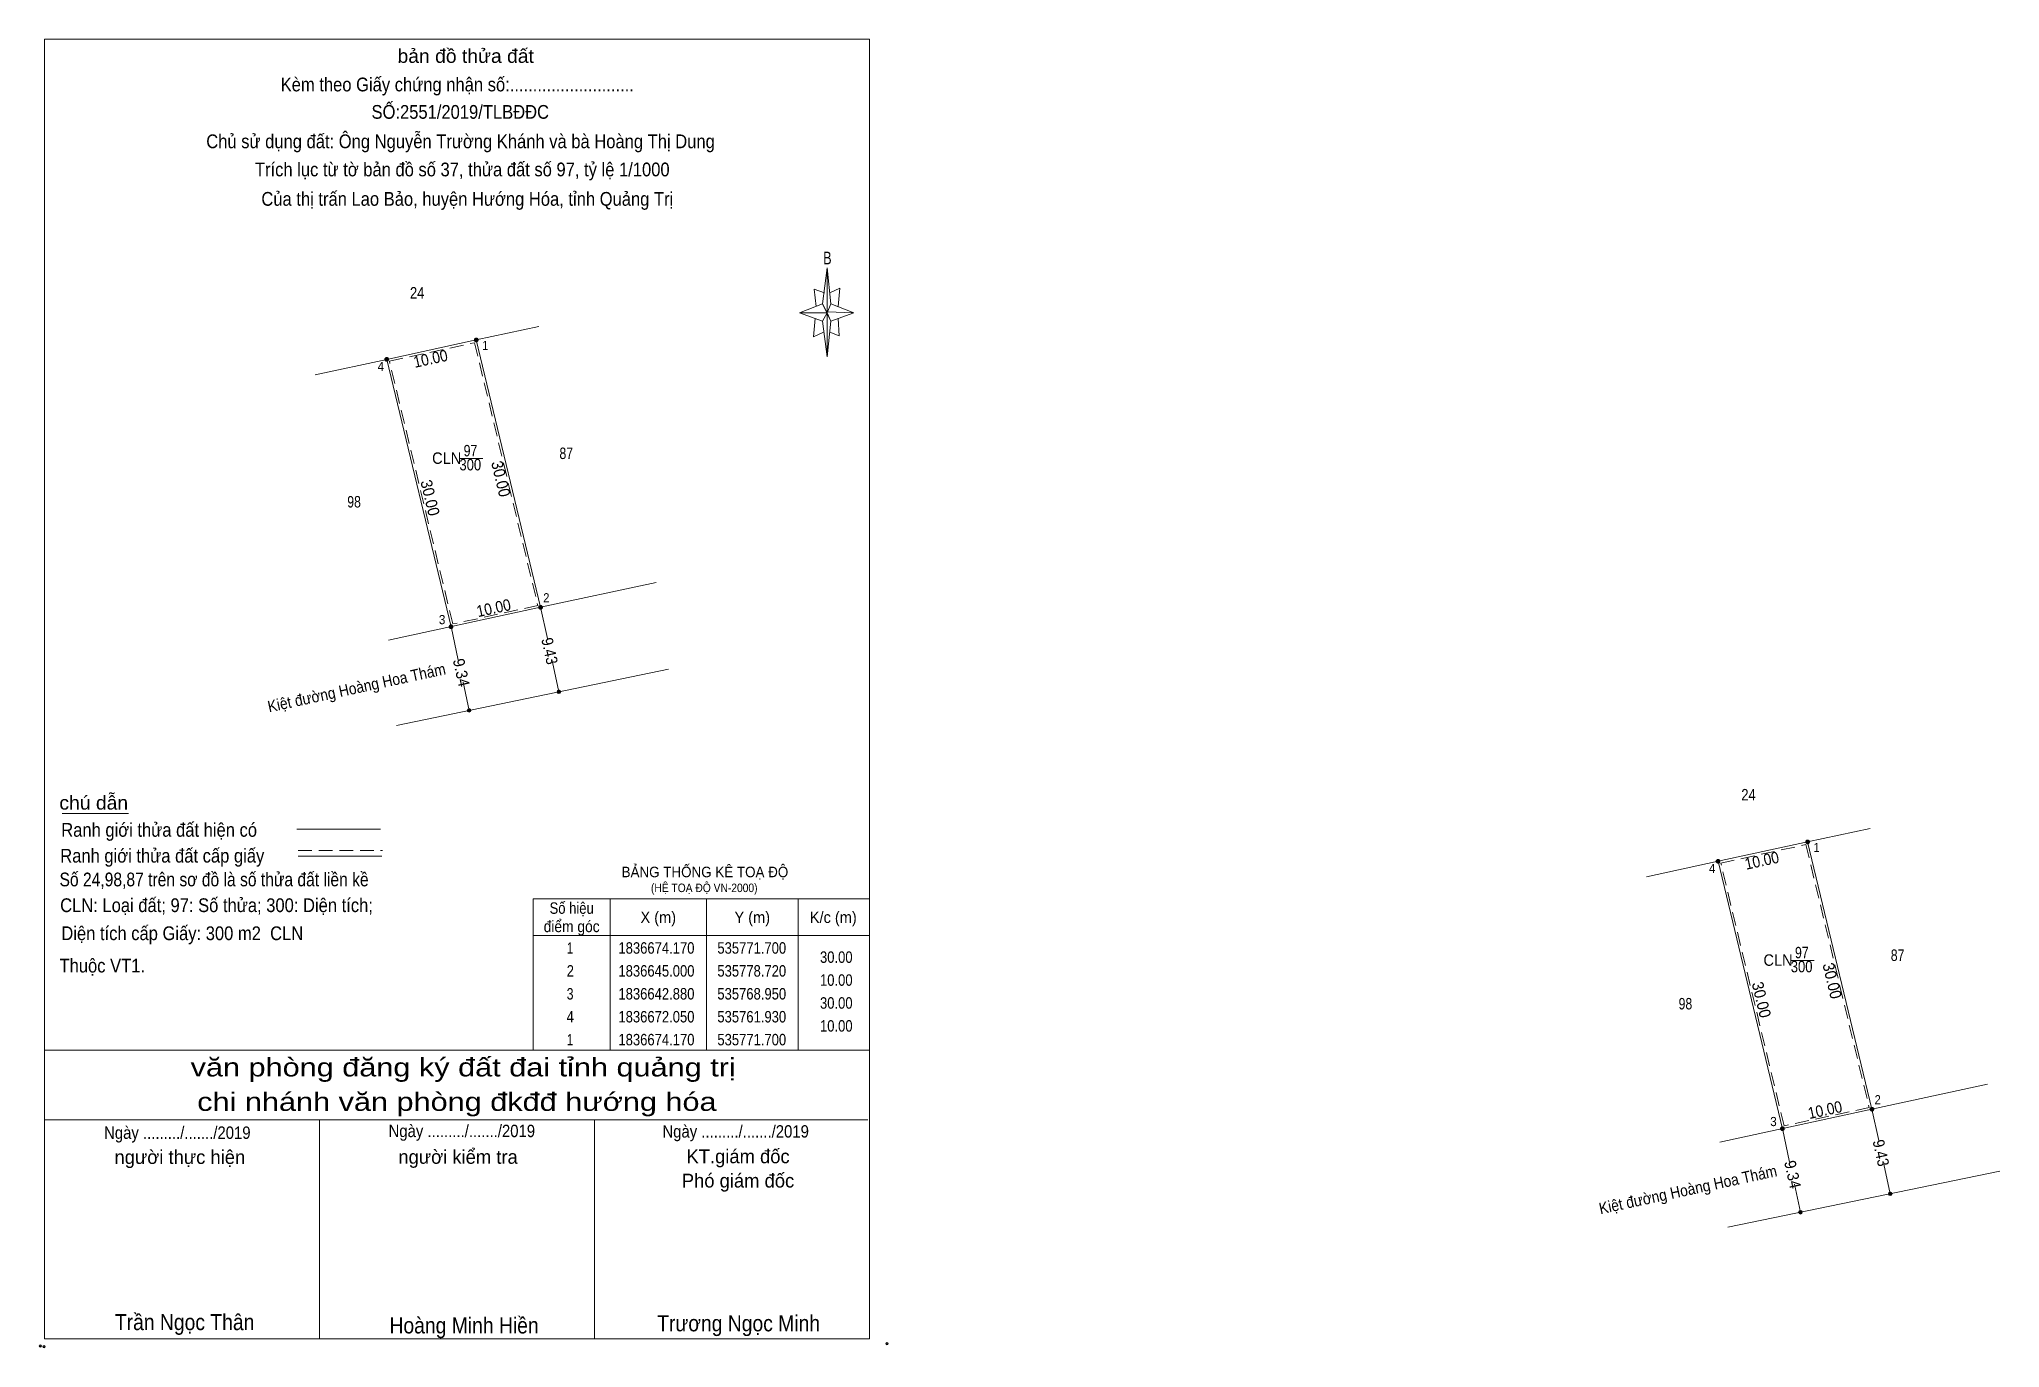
# Model space of a CAD drawing. Header units: metres. Extents: x 535579 to 535793, y 1836619 to 1836762.
import ezdxf
from ezdxf.enums import TextEntityAlignment as Align

# ---------------------------------------------------------------- set-up
doc = ezdxf.new("R2010")
doc.units = ezdxf.units.M
doc.header["$LTSCALE"] = 0.5
doc.header["$PDMODE"] = 32
doc.header["$PDSIZE"] = 0.25
doc.linetypes.add('MEDIUM_DASHED', pattern=[4.5, 3, -1.5])
for name, color, linetype, lineweight in [('1', 7, 'MEDIUM_DASHED', 13), ('10', 7, 'Continuous', 13), ('17', 7, 'Continuous', 13), ('2', 7, 'Continuous', 13), ('5', 7, 'Continuous', 13), ('6', 7, 'Continuous', 13), ('63', 7, 'Continuous', 13)]:
    doc.layers.add(name, color=color, linetype=linetype, lineweight=lineweight)
doc.layers.add('13', color=7, linetype='Continuous')

msp = doc.modelspace()

# ---------------------------------------------------------------- hatches: boundary and pattern name
at = {"layer": '63'}
for points in [[(535626.64, 1836728.93, 1), (535626.24, 1836728.93, 1)], [(535616.87, 1836726.81, 1), (535616.47, 1836726.81, 1)], [(535633.66, 1836699.76, 1), (535633.26, 1836699.76, 1)], [(535623.89, 1836697.64, 1), (535623.49, 1836697.64, 1)], [(535635.66, 1836690.54, 1), (535635.26, 1836690.54, 1)], [(535625.86, 1836688.52, 1), (535625.46, 1836688.52, 1)], [(535771.9, 1836674.17, 1), (535771.5, 1836674.17, 1)], [(535762.13, 1836672.05, 1), (535761.73, 1836672.05, 1)], [(535778.92, 1836645, 1), (535778.52, 1836645, 1)], [(535769.15, 1836642.88, 1), (535768.75, 1836642.88, 1)], [(535780.92, 1836635.78, 1), (535780.52, 1836635.78, 1)], [(535771.12, 1836633.76, 1), (535770.72, 1836633.76, 1)]]:
    msp.add_hatch(color=256, dxfattribs=at).paths.add_polyline_path(points)

# ---------------------------------------------------------------- linework, layer by layer
at = {"layer": '1'}
for points in [[(535626.25, 1836728.63), (535633.16, 1836699.95), (535623.88, 1836697.94), (535616.97, 1836726.62)], [(535771.51, 1836673.87), (535778.42, 1836645.19), (535769.14, 1836643.18), (535762.23, 1836671.86)]]:
    msp.add_lwpolyline(points, close=True, dxfattribs=at)
at = {"layer": '10'}
for p, q in [((535608.85, 1836725.13), (535616.67, 1836726.81)), ((535633.46, 1836699.76), (535646.08, 1836702.48)), ((535617.75, 1836686.88), (535647.41, 1836693.01)), ((535754.11, 1836670.37), (535761.93, 1836672.05)), ((535778.72, 1836645), (535791.34, 1836647.72)), ((535763.01, 1836632.12), (535792.67, 1836638.25))]:
    msp.add_line(p, q, dxfattribs=at)
for points in [[(535623.69, 1836697.64), (535616.67, 1836726.81), (535626.44, 1836728.93)], [(535768.95, 1836642.88), (535761.93, 1836672.05), (535771.7, 1836674.17)]]:
    msp.add_lwpolyline(points, dxfattribs=at)
at = {"layer": '17'}
msp.add_line((535581.27, 1836677.28), (535588.51, 1836677.28), dxfattribs=at)
at = {"layer": '2'}
for p, q in [((535633.28, 1836730.4), (535626.44, 1836728.93)), ((535626.44, 1836728.93), (535633.46, 1836699.76)), ((535778.54, 1836675.64), (535771.7, 1836674.17)), ((535771.7, 1836674.17), (535778.72, 1836645))]:
    msp.add_line(p, q, dxfattribs=at)
for points in [[(535633.28, 1836730.4), (535626.44, 1836728.93), (535633.46, 1836699.76), (535616.86, 1836696.17)], [(535778.54, 1836675.64), (535771.7, 1836674.17), (535778.72, 1836645), (535762.12, 1836641.41)]]:
    msp.add_lwpolyline(points, dxfattribs=at)
at = {"layer": '5'}
for p, q in [((535664.22, 1836732.88), (535664.72, 1836736.78)), ((535665.12, 1836732.88), (535667.62, 1836731.88)), ((535664.22, 1836730.98), (535661.72, 1836731.88)), ((535665.12, 1836730.98), (535664.72, 1836727.08)), ((535665.92, 1836731.28), (535666.02, 1836729.38)), ((535666.02, 1836729.38), (535665.02, 1836729.78)), ((535579.35, 1836651.44), (535669.35, 1836651.44)), ((535579.35, 1836643.84), (535669.15, 1836643.84)), ((535579.35, 1836643.84), (535669.15, 1836643.84)), ((535579.35, 1836643.84), (535669.15, 1836643.84)), ((535609.35, 1836619.94), (535609.35, 1836643.84)), ((535639.35, 1836619.94), (535639.35, 1836643.84))]:
    msp.add_line(p, q, dxfattribs=at)
for points in [[(535579.35, 1836761.74), (535669.35, 1836761.74), (535669.35, 1836619.94), (535579.35, 1836619.94)], [(535664.72, 1836736.78), (535665.12, 1836732.88), (535664.72, 1836731.88)], [(535664.72, 1836731.88), (535661.72, 1836731.88), (535664.22, 1836732.88), (535665.12, 1836730.98), (535667.62, 1836731.88), (535664.72, 1836731.98)], [(535664.72, 1836731.88), (535664.72, 1836727.08), (535664.22, 1836730.98)]]:
    msp.add_lwpolyline(points, close=True, dxfattribs=at)
for points in [[(535664.42, 1836734.08), (535663.32, 1836734.48), (535663.52, 1836732.58)], [(535665.02, 1836734.08), (535666.12, 1836734.58), (535665.92, 1836732.58)], [(535664.72, 1836731.88), (535664.22, 1836732.88), (535661.72, 1836731.88)], [(535663.42, 1836731.28), (535663.22, 1836729.28), (535664.32, 1836729.78)], [(535664.72, 1836731.88), (535665.12, 1836730.98), (535667.62, 1836731.88)], [(535669.35, 1836619.94), (535579.35, 1836619.94), (535579.35, 1836643.84)]]:
    msp.add_lwpolyline(points, dxfattribs=at)
for p in [(535578.88, 1836619.17), (535579.28, 1836619.1)]:
    msp.add_point(p, dxfattribs=at)
at = {"layer": '6'}
for p, q in [((535606.87, 1836675.54), (535616.01, 1836675.54)), ((535607.01, 1836672.61), (535616.15, 1836672.61))]:
    msp.add_line(p, q, dxfattribs=at)
at = {"layer": '6', "linetype": 'MEDIUM_DASHED'}
msp.add_line((535607.01, 1836673.23), (535616.21, 1836673.23), dxfattribs=at)
at = {"layer": '6'}
msp.add_point((535671.25, 1836619.44), dxfattribs=at)
at = {"layer": '63'}
for p, q in [((535624.64, 1836715.98), (535627.14, 1836715.98)), ((535634.2, 1836696.36), (535633.46, 1836699.76)), ((535624.48, 1836693.99), (535623.69, 1836697.65)), ((535635.46, 1836690.54), (535634.76, 1836693.76)), ((535625.66, 1836688.52), (535625, 1836691.58)), ((535641.05, 1836667.94), (535641.05, 1836651.44)), ((535651.55, 1836667.94), (535651.55, 1836651.44)), ((535661.55, 1836667.94), (535661.55, 1836651.44)), ((535632.65, 1836663.94), (535669.35, 1836663.94)), ((535769.9, 1836661.22), (535772.4, 1836661.22)), ((535779.46, 1836641.6), (535778.72, 1836645)), ((535769.74, 1836639.23), (535768.95, 1836642.89)), ((535780.72, 1836635.78), (535780.02, 1836639)), ((535770.92, 1836633.76), (535770.26, 1836636.82))]:
    msp.add_line(p, q, dxfattribs=at)
msp.add_lwpolyline([(535632.65, 1836667.94), (535669.35, 1836667.94), (535669.35, 1836651.44), (535632.65, 1836651.44)], close=True, dxfattribs=at)
at = {"layer": '63', "linetype": 'MEDIUM_DASHED'}
for centre in [(535626.44, 1836728.93), (535616.67, 1836726.81), (535633.46, 1836699.76), (535623.69, 1836697.64), (535771.7, 1836674.17), (535761.93, 1836672.05), (535778.72, 1836645), (535768.95, 1836642.88)]:
    msp.add_circle(centre, 0.2, dxfattribs=at)
at = {"layer": '63'}
for centre in [(535635.46, 1836690.54), (535625.66, 1836688.52), (535780.72, 1836635.78), (535770.92, 1836633.76)]:
    msp.add_circle(centre, 0.2, dxfattribs=at)

# ---------------------------------------------------------------- texts
at = {"layer": '1'}
for s, width, p in [('97', 0.8, (535625.81, 1836716.23)), ('CLN', 0.95, (535623.215, 1836715.41)), ('300', 0.85, (535625.79, 1836714.7)), ('CLN', 0.95, (535768.475, 1836660.65)), ('97', 0.8, (535771.07, 1836661.47)), ('300', 0.85, (535771.05, 1836659.94))]:
    msp.add_text(s, height=1.25, dxfattribs=dict(at, width=width)).set_placement(p, align=Align.CENTER)
for s, height, width, p in [('BẢNG THỐNG KÊ TOẠ ĐỘ ', 1.15, 0.95, (535642.3, 1836670.31)), ('(HỆ TOẠ ĐỘ VN-2000)', 0.93, 0.9, (535645.5, 1836668.69))]:
    msp.add_text(s, height=height, dxfattribs=dict(at, width=width)).set_placement(p)
at = {"layer": '13'}
for s, width, p in [('24', 0.85, (535619.995, 1836733.45)), ('87', 0.8, (535636.26, 1836715.94)), ('98', 0.8, (535613.11, 1836710.65)), ('24', 0.85, (535765.255, 1836678.69)), ('87', 0.8, (535781.52, 1836661.18)), ('98', 0.8, (535758.37, 1836655.89))]:
    msp.add_text(s, height=1.25, dxfattribs=dict(at, width=width)).set_placement(p, align=Align.CENTER)
at = {"layer": '2', "width": 0.9}
for s, rotation, p in [('10.00', 12.243, (535628.4725, 1836699.0828)), ('Kiệt đường Hoàng Hoa Thám', 12.184, (535613.5181, 1836690.3803)), ('10.00', 12.243, (535773.7325, 1836644.3228)), ('Kiệt đường Hoàng Hoa Thám', 12.184, (535758.7781, 1836635.6203))]:
    msp.add_text(s, height=1.25, rotation=rotation, dxfattribs=at).set_placement(p, align=Align.CENTER)
at = {"layer": '5'}
for s, height, width, p in [('bản đồ thửa đất', 1.5, 1.05, (535625.29, 1836759.16)), ('Kèm theo Giấy chứng nhận số:...........................', 1.5, 0.9, (535624.37, 1836756.05)), ('SỐ:2551/2019/TLBĐĐC', 1.5, 0.9, (535624.695, 1836753.06)), ('Chủ sử dụng đất: Ông Nguyễn Trường Khánh và bà Hoàng Thị Dung', 1.5, 0.9, (535624.725, 1836749.85)), ('Trích lục từ tờ bản đồ số 37, thửa đất số 97, tỷ lệ 1/1000 ', 1.5, 0.9, (535625.165, 1836746.78)), ('Của thị trấn Lao Bảo, huyện Hướng Hóa, tỉnh Quảng Trị', 1.5, 0.9, (535625.465, 1836743.57)), ('B', 1.378, 0.75, (535664.75, 1836737.18)), ('văn phòng đăng ký đất đai tỉnh quảng trị', 2, 1.25, (535625.015, 1836648.58)), ('chi nhánh văn phòng đkđđ hướng hóa', 2, 1.25, (535624.325, 1836644.82)), ('Ngày ........./......./2019', 1.35, 0.9, (535593.825, 1836641.77)), ('Ngày ........./......./2019', 1.35, 0.9, (535624.865, 1836641.96)), ('Ngày ........./......./2019', 1.35, 0.9, (535654.745, 1836641.91)), ('Trần Ngọc Thân', 1.75, 0.9, (535594.62, 1836620.9)), ('Hoàng Minh Hiền', 1.75, 0.9, (535625.11, 1836620.54)), ('Trương Ngọc Minh', 1.75, 0.9, (535655.065, 1836620.77))]:
    msp.add_text(s, height=height, dxfattribs=dict(at, width=width)).set_placement(p, align=Align.CENTER)
for s, p in [('người thực hiện', (535594.1, 1836639.03)), ('người kiểm tra', (535624.455, 1836639.05)), ('KT.giám đốc', (535655.005, 1836639.11)), ('Phó giám đốc', (535655, 1836636.46))]:
    msp.add_text(s, height=1.5, dxfattribs=at).set_placement(p, align=Align.CENTER)
at = {"layer": '6'}
for s, width, p in [('chú dẫn', 1.05, (535580.96, 1836677.69)), ('Ranh giới thửa đất hiện có ', 0.9, (535581.16, 1836674.73)), ('Ranh giới thửa đất cấp giấy', 0.9, (535581.05, 1836671.91)), ('Số 24,98,87 trên sơ đồ là số thửa đất liền kề', 0.85, (535580.97, 1836669.32)), ('CLN: Loại đất; 97: Số thửa; 300: Diện tích;', 0.9, (535581.04, 1836666.51)), ('Diện tích cấp Giấy: 300 m2  CLN', 0.9, (535581.17, 1836663.45)), ('Thuộc VT1.', 0.9, (535580.97, 1836659.92))]:
    msp.add_text(s, height=1.5, dxfattribs=dict(at, width=width)).set_placement(p)
at = {"layer": '63'}
for s, rotation, width, p in [('10.00', 12.243, 0.9, (535621.5825, 1836726.2828)), ('30.00', 283.531, 0.95, (535628.5194, 1836713.6312)), ('30.00', 283.531, 0.95, (535620.7994, 1836711.5612)), ('9.43', 282.239, 0.9, (535633.8394, 1836694.8575)), ('9.34', 282.176, 0.95, (535624.2043, 1836692.5068)), ('10.00', 12.243, 0.9, (535766.8425, 1836671.5228)), ('30.00', 283.531, 0.95, (535773.7794, 1836658.8712)), ('30.00', 283.531, 0.95, (535766.0594, 1836656.8012)), ('9.43', 282.239, 0.9, (535779.0994, 1836640.0975)), ('9.34', 282.176, 0.95, (535769.4643, 1836637.7468))]:
    msp.add_text(s, height=1.25, rotation=rotation, dxfattribs=dict(at, width=width)).set_placement(p, align=Align.CENTER)
for s, height, width, p in [(' 1', 1, 0.9, (535627.75, 1836727.82)), (' 4', 1, 0.95, (535616.38, 1836725.53)), (' 2', 1, 0.9, (535634.42, 1836700.3)), (' 3', 1, 0.95, (535623.07, 1836697.92)), (' 1', 1, 0.9, (535773.01, 1836673.06)), (' 4', 1, 0.95, (535761.64, 1836670.77)), ('30.00', 1.25, 0.85, (535667.5, 1836660.97)), ('10.00', 1.25, 0.85, (535667.5, 1836658.47)), ('30.00', 1.25, 0.85, (535667.5, 1836655.97)), ('10.00', 1.25, 0.85, (535667.5, 1836653.47)), (' 2', 1, 0.9, (535779.68, 1836645.54)), (' 3', 1, 0.95, (535768.33, 1836643.16))]:
    msp.add_text(s, height=height, dxfattribs=dict(at, width=width)).set_placement(p, align=Align.RIGHT)
for s, width, p in [('điểm góc', 0.9, (535636.85, 1836664.32)), ('Số hiệu', 0.85, (535636.85, 1836666.32)), ('X (m)', 0.95, (535646.3, 1836665.32)), ('Y (m)', 0.95, (535656.555, 1836665.32)), ('K/c (m)', 0.95, (535665.395, 1836665.32)), (' 1', 0.75, (535636.5, 1836661.97)), ('1836674.170', 0.85, (535646.1, 1836661.97)), ('535771.700', 0.85, (535656.5, 1836661.97)), (' 2', 0.85, (535636.505, 1836659.47)), ('1836645.000', 0.85, (535646.1, 1836659.47)), ('535778.720', 0.85, (535656.5, 1836659.47)), (' 3', 0.8, (535636.495, 1836656.97)), ('1836642.880', 0.85, (535646.1, 1836656.97)), ('535768.950', 0.85, (535656.5, 1836656.97)), (' 4', 0.85, (535636.5, 1836654.47)), ('1836672.050', 0.85, (535646.1, 1836654.47)), ('535761.930', 0.85, (535656.5, 1836654.47)), (' 1', 0.75, (535636.5, 1836651.97)), ('1836674.170', 0.85, (535646.1, 1836651.97)), ('535771.700', 0.85, (535656.5, 1836651.97))]:
    msp.add_text(s, height=1.25, dxfattribs=dict(at, width=width)).set_placement(p, align=Align.CENTER)

doc.saveas('drawing.dxf')
